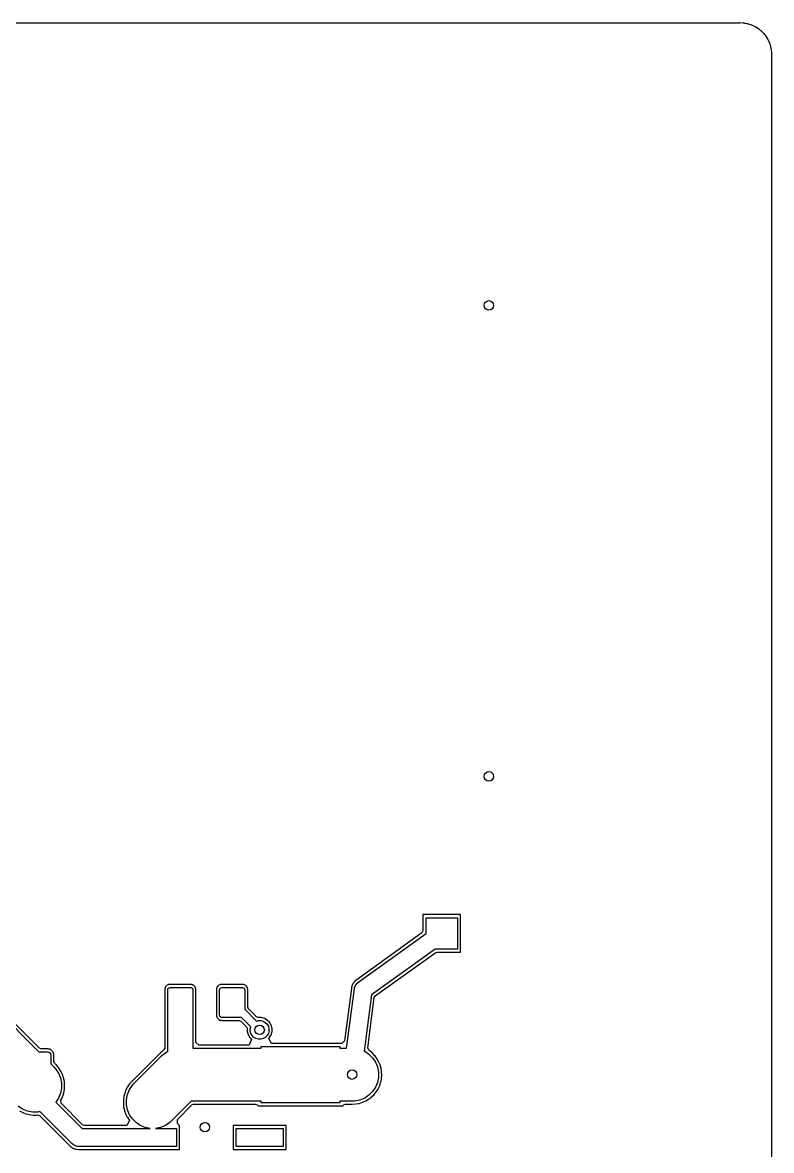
# Model space of a CAD drawing. Header units: inches. Extents: x 3.92 to 7.78, y -6.06 to -2.2.
# Drawn here: x 6.837 to 7.776, y -3.619 to -2.205 of the extents above; entities that cross this region are included whole.
import ezdxf

# ---------------------------------------------------------------- set-up
doc = ezdxf.new("R2010")
doc.units = ezdxf.units.IN
doc.header["$MEASUREMENT"] = 0
doc.layers.add('F.Cu', color=13, linetype='CONTINUOUS', true_color=0xc83434)

msp = doc.modelspace()

# ---------------------------------------------------------------- linework, layer by layer
at = {"layer": 'F.Cu', "linetype": 'CONTINUOUS'}
for p, q in [((3.957, -2.2047), (7.7359, -2.2047)), ((7.7359, -2.2047), (7.7361, -2.2045)), ((7.7361, -2.2045), (7.7403, -2.205)), ((7.7403, -2.205), (7.7415, -2.205)), ((7.7415, -2.205), (7.7417, -2.2051)), ((7.7417, -2.2051), (7.7417, -2.2051)), ((7.7417, -2.2051), (7.7443, -2.2056)), ((7.7443, -2.2056), (7.7444, -2.2056)), ((7.7444, -2.2056), (7.745, -2.2057)), ((7.745, -2.2057), (7.7451, -2.2056)), ((7.7451, -2.2056), (7.7495, -2.207)), ((7.7495, -2.207), (7.7498, -2.2071)), ((7.7498, -2.2071), (7.7501, -2.2072)), ((7.7501, -2.2072), (7.7502, -2.2072)), ((7.7502, -2.2072), (7.7537, -2.2088)), ((7.7537, -2.2088), (7.7539, -2.2089)), ((7.7539, -2.2089), (7.7559, -2.21)), ((7.7559, -2.21), (7.756, -2.2101)), ((7.756, -2.2101), (7.7567, -2.2105)), ((7.7567, -2.2105), (7.7599, -2.2125)), ((7.7599, -2.2125), (7.76, -2.2128)), ((7.76, -2.2128), (7.7612, -2.2136)), ((7.7612, -2.2136), (7.7621, -2.2144)), ((7.7621, -2.2144), (7.7622, -2.2144)), ((7.7622, -2.2144), (7.7631, -2.2154)), ((7.7631, -2.2154), (7.7644, -2.2167)), ((7.7644, -2.2167), (7.7653, -2.2175)), ((7.7653, -2.2175), (7.7659, -2.2182)), ((7.7659, -2.2182), (7.7661, -2.2184)), ((7.7661, -2.2184), (7.767, -2.2195)), ((7.767, -2.2195), (7.767, -2.2196)), ((7.767, -2.2196), (7.7676, -2.2203)), ((7.7676, -2.2203), (7.7676, -2.2203)), ((7.7676, -2.2203), (7.7684, -2.2215)), ((7.7684, -2.2215), (7.7685, -2.2217)), ((7.7685, -2.2217), (7.7698, -2.2235)), ((7.7698, -2.2235), (7.7698, -2.2236)), ((7.7698, -2.2236), (7.7707, -2.2251)), ((7.7707, -2.2251), (7.7708, -2.2253)), ((7.7708, -2.2253), (7.7713, -2.2263)), ((7.7713, -2.2263), (7.7714, -2.2264)), ((7.7714, -2.2264), (7.7717, -2.2272)), ((7.7717, -2.2272), (7.7718, -2.2272)), ((7.7718, -2.2272), (7.7731, -2.2304)), ((7.7731, -2.2304), (7.7732, -2.2306)), ((7.7732, -2.2306), (7.7734, -2.2312)), ((7.7734, -2.2312), (7.7735, -2.2313)), ((7.7735, -2.2313), (7.7738, -2.2324)), ((7.7738, -2.2324), (7.7744, -2.2346)), ((7.7744, -2.2346), (7.7745, -2.235)), ((7.7745, -2.235), (7.7746, -2.2352)), ((7.7746, -2.2352), (7.7748, -2.2362)), ((7.7748, -2.2362), (7.7748, -2.2362)), ((7.7748, -2.2362), (7.7753, -2.2391)), ((7.7753, -2.2391), (7.7753, -2.2394)), ((7.7753, -2.2394), (7.7754, -2.24)), ((7.7754, -2.24), (7.7756, -2.2417)), ((7.7756, -2.2417), (7.7756, -2.2426)), ((7.7756, -2.2426), (7.7756, -2.2447)), ((7.7756, -2.2447), (7.7756, -3.8286)), ((6.4648, -3.1027), (6.8572, -3.4951)), ((6.8578, -3.4904), (6.4667, -3.0993)), ((7.3857, -3.323), (7.3387, -3.323)), ((7.3387, -3.323), (7.3387, -3.3432)), ((7.3857, -3.3699), (7.3857, -3.323)), ((7.3425, -3.3468), (7.3425, -3.3268)), ((7.3425, -3.3268), (7.3819, -3.3268)), ((7.3819, -3.3268), (7.3819, -3.3661)), ((7.3374, -3.3458), (7.2547, -3.4054)), ((7.2572, -3.4082), (7.3425, -3.3468)), ((7.3387, -3.3432), (7.3374, -3.3458)), ((7.3541, -3.3661), (7.2743, -3.4236)), ((7.2789, -3.4249), (7.3546, -3.3705)), ((7.3819, -3.3661), (7.3541, -3.3661)), ((7.3546, -3.3705), (7.3563, -3.3699)), ((7.3563, -3.3699), (7.3857, -3.3699)), ((7.2525, -3.4075), (7.2513, -3.4089)), ((7.2528, -3.4071), (7.2525, -3.4075)), ((7.2532, -3.4067), (7.2528, -3.4071)), ((7.2533, -3.4065), (7.2532, -3.4067)), ((7.2544, -3.4056), (7.2533, -3.4065)), ((7.2547, -3.4054), (7.2544, -3.4056)), ((7.015, -3.4166), (7.0149, -3.4167)), ((7.0149, -3.4167), (7.0149, -3.4903)), ((7.0151, -3.4154), (7.015, -3.4157)), ((7.015, -3.4157), (7.015, -3.4166)), ((7.0154, -3.4146), (7.0151, -3.4154)), ((7.0159, -3.4137), (7.0154, -3.4146)), ((7.0163, -3.4131), (7.0159, -3.4137)), ((7.0167, -3.4126), (7.0163, -3.4131)), ((7.017, -3.4124), (7.0167, -3.4126)), ((7.0174, -3.412), (7.017, -3.4124)), ((7.018, -3.4116), (7.0174, -3.412)), ((7.019, -3.411), (7.018, -3.4116)), ((7.0187, -3.4172), (7.0189, -3.4161)), ((7.0187, -3.4331), (7.0187, -3.4172)), ((7.0189, -3.4161), (7.0195, -3.4152)), ((7.0197, -3.4107), (7.019, -3.411)), ((7.0195, -3.4152), (7.0204, -3.4146)), ((7.02, -3.4107), (7.0197, -3.4107)), ((7.0207, -3.4106), (7.02, -3.4107)), ((7.0204, -3.4146), (7.0215, -3.4144)), ((7.0213, -3.4106), (7.0207, -3.4106)), ((7.0476, -3.4106), (7.0213, -3.4106)), ((7.0215, -3.4144), (7.0474, -3.4144)), ((7.0474, -3.4144), (7.0485, -3.4146)), ((7.0482, -3.4106), (7.0476, -3.4106)), ((7.0489, -3.4107), (7.0482, -3.4106)), ((7.0485, -3.4146), (7.0494, -3.4152)), ((7.0492, -3.4107), (7.0489, -3.4107)), ((7.05, -3.411), (7.0492, -3.4107)), ((7.0494, -3.4152), (7.05, -3.4161)), ((7.0509, -3.4116), (7.0499, -3.411)), ((7.0499, -3.411), (7.05, -3.411)), ((7.05, -3.4161), (7.0502, -3.4172)), ((7.0502, -3.4172), (7.0502, -3.4331)), ((7.0515, -3.412), (7.0509, -3.4116)), ((7.0519, -3.4124), (7.0515, -3.412)), ((7.0522, -3.4126), (7.0519, -3.4124)), ((7.0526, -3.4131), (7.0522, -3.4126)), ((7.053, -3.4137), (7.0526, -3.4131)), ((7.0535, -3.4146), (7.053, -3.4137)), ((7.0538, -3.4154), (7.0535, -3.4146)), ((7.0539, -3.4157), (7.0538, -3.4154)), ((7.0539, -3.4163), (7.0539, -3.4157)), ((7.054, -3.4168), (7.0539, -3.4163)), ((7.054, -3.4831), (7.054, -3.4168)), ((7.08, -3.4157), (7.0799, -3.4166)), ((7.0799, -3.4166), (7.0799, -3.4167)), ((7.0799, -3.4167), (7.0799, -3.4491)), ((7.0803, -3.4146), (7.08, -3.4154)), ((7.08, -3.4154), (7.08, -3.4157)), ((7.0808, -3.4137), (7.0803, -3.4146)), ((7.0813, -3.4131), (7.0808, -3.4137)), ((7.0817, -3.4126), (7.0813, -3.4131)), ((7.0819, -3.4124), (7.0817, -3.4126)), ((7.0824, -3.412), (7.0819, -3.4124)), ((7.0829, -3.4116), (7.0824, -3.412)), ((7.0839, -3.411), (7.0829, -3.4116)), ((7.0837, -3.4172), (7.0839, -3.4161)), ((7.0837, -3.449), (7.0837, -3.4172)), ((7.0847, -3.4107), (7.0839, -3.411)), ((7.0839, -3.4161), (7.0845, -3.4152)), ((7.0845, -3.4152), (7.0854, -3.4146)), ((7.0849, -3.4107), (7.0847, -3.4107)), ((7.0856, -3.4106), (7.0849, -3.4107)), ((7.0854, -3.4146), (7.0865, -3.4144)), ((7.0863, -3.4106), (7.0856, -3.4106)), ((7.1126, -3.4106), (7.0863, -3.4106)), ((7.0865, -3.4144), (7.1124, -3.4144)), ((7.1124, -3.4144), (7.1134, -3.4146)), ((7.1132, -3.4106), (7.1126, -3.4106)), ((7.1139, -3.4107), (7.1132, -3.4106)), ((7.1134, -3.4146), (7.1143, -3.4152)), ((7.1141, -3.4107), (7.1139, -3.4107)), ((7.1149, -3.411), (7.1141, -3.4107)), ((7.1143, -3.4152), (7.1149, -3.4161)), ((7.1159, -3.4116), (7.1149, -3.411)), ((7.1149, -3.411), (7.1149, -3.411)), ((7.1149, -3.4161), (7.1152, -3.4172)), ((7.1152, -3.4172), (7.1152, -3.4417)), ((7.1165, -3.412), (7.1159, -3.4116)), ((7.1169, -3.4124), (7.1165, -3.412)), ((7.1171, -3.4126), (7.1169, -3.4124)), ((7.1176, -3.4131), (7.1171, -3.4126)), ((7.118, -3.4137), (7.1176, -3.4131)), ((7.1185, -3.4146), (7.118, -3.4137)), ((7.1188, -3.4154), (7.1185, -3.4146)), ((7.1188, -3.4157), (7.1188, -3.4154)), ((7.1189, -3.4163), (7.1188, -3.4157)), ((7.119, -3.4168), (7.1189, -3.4163)), ((7.119, -3.4389), (7.119, -3.4168)), ((7.2489, -3.4154), (7.2402, -3.4814)), ((7.2429, -3.4903), (7.2527, -3.4159)), ((7.2491, -3.4144), (7.2489, -3.4154)), ((7.2495, -3.4124), (7.2491, -3.4144)), ((7.2491, -3.4144), (7.2491, -3.4144)), ((7.2496, -3.4124), (7.2495, -3.4124)), ((7.2498, -3.4117), (7.2496, -3.4124)), ((7.2503, -3.4107), (7.2498, -3.4117)), ((7.2504, -3.4107), (7.2503, -3.4107)), ((7.2508, -3.4097), (7.2504, -3.4107)), ((7.2511, -3.4093), (7.2508, -3.4097)), ((7.2513, -3.4089), (7.2511, -3.4093)), ((7.2527, -3.4159), (7.2529, -3.4144)), ((7.2529, -3.4144), (7.253, -3.4143)), ((7.253, -3.4141), (7.2536, -3.4129)), ((7.253, -3.4143), (7.253, -3.4141)), ((7.2536, -3.4129), (7.2541, -3.4117)), ((7.2541, -3.4117), (7.2542, -3.4116)), ((7.2542, -3.4114), (7.2551, -3.4104)), ((7.2542, -3.4116), (7.2542, -3.4114)), ((7.2551, -3.4104), (7.2558, -3.4094)), ((7.2558, -3.4094), (7.256, -3.4093)), ((7.256, -3.4093), (7.2561, -3.4092)), ((7.2561, -3.4092), (7.2572, -3.4082)), ((7.0187, -3.4754), (7.0187, -3.4331)), ((7.0502, -3.4331), (7.0502, -3.4754)), ((7.2743, -3.4236), (7.265, -3.4941)), ((7.2694, -3.4899), (7.2776, -3.427)), ((7.2776, -3.427), (7.2789, -3.4249)), ((7.0799, -3.4491), (7.0799, -3.4499)), ((7.0799, -3.4499), (7.08, -3.4504)), ((7.08, -3.4504), (7.0801, -3.4509)), ((7.0839, -3.45), (7.0837, -3.449)), ((7.0845, -3.451), (7.0839, -3.45)), ((7.1152, -3.4417), (7.1299, -3.4565)), ((7.1199, -3.4411), (7.119, -3.4389)), ((7.1299, -3.4511), (7.1199, -3.4411)), ((7.0801, -3.4509), (7.0803, -3.4515)), ((7.0803, -3.4515), (7.0809, -3.4525)), ((7.0809, -3.4525), (7.0813, -3.4531)), ((7.0813, -3.4531), (7.0817, -3.4535)), ((7.0817, -3.4535), (7.0819, -3.4537)), ((7.0819, -3.4537), (7.0824, -3.4541)), ((7.0824, -3.4541), (7.0829, -3.4545)), ((7.0829, -3.4545), (7.0839, -3.4551)), ((7.0839, -3.4551), (7.0847, -3.4554)), ((7.0854, -3.4516), (7.0845, -3.451)), ((7.0847, -3.4554), (7.085, -3.4554)), ((7.085, -3.4554), (7.0858, -3.4555)), ((7.0865, -3.4518), (7.0854, -3.4516)), ((7.0858, -3.4555), (7.0863, -3.4556)), ((7.0863, -3.4556), (7.1082, -3.4556)), ((7.111, -3.4518), (7.0865, -3.4518)), ((7.1082, -3.4556), (7.1104, -3.4565)), ((7.1104, -3.4565), (7.1175, -3.4636)), ((7.1228, -3.4635), (7.111, -3.4518)), ((7.1175, -3.4636), (7.1184, -3.4658)), ((7.1221, -3.466), (7.1228, -3.4635)), ((7.132, -3.452), (7.1299, -3.4511)), ((7.1299, -3.4565), (7.1323, -3.4558)), ((7.1358, -3.452), (7.132, -3.452)), ((7.1323, -3.4558), (7.1354, -3.4558)), ((7.1354, -3.4558), (7.1384, -3.4566)), ((7.1399, -3.4531), (7.1358, -3.452)), ((7.1384, -3.4566), (7.141, -3.4581)), ((7.1434, -3.4551), (7.1399, -3.4531)), ((7.1399, -3.4531), (7.1399, -3.4531)), ((7.141, -3.4581), (7.1432, -3.4603)), ((7.1432, -3.4603), (7.1448, -3.463)), ((7.1463, -3.458), (7.1434, -3.4551)), ((7.1448, -3.463), (7.1456, -3.466)), ((7.1483, -3.4615), (7.1463, -3.458)), ((7.1483, -3.4616), (7.1483, -3.4615)), ((7.1494, -3.4656), (7.1483, -3.4616)), ((7.0187, -3.4943), (7.0187, -3.4754)), ((7.0502, -3.4754), (7.0502, -3.4903)), ((7.1184, -3.4658), (7.1184, -3.4696)), ((7.1184, -3.4696), (7.1194, -3.4734)), ((7.1194, -3.4734), (7.1214, -3.4769)), ((7.1214, -3.4769), (7.1237, -3.4796)), ((7.1221, -3.4691), (7.1221, -3.466)), ((7.1229, -3.472), (7.1221, -3.4691)), ((7.1245, -3.4747), (7.1229, -3.472)), ((7.1267, -3.4769), (7.1245, -3.4747)), ((7.1293, -3.4784), (7.1267, -3.4769)), ((7.1323, -3.4792), (7.1293, -3.4784)), ((7.1384, -3.4784), (7.1354, -3.4792)), ((7.141, -3.4769), (7.1384, -3.4784)), ((7.1432, -3.4747), (7.141, -3.4769)), ((7.1448, -3.472), (7.1432, -3.4747)), ((7.1456, -3.4691), (7.1448, -3.472)), ((7.1455, -3.4785), (7.1483, -3.4735)), ((7.1489, -3.4844), (7.1455, -3.4785)), ((7.1456, -3.466), (7.1456, -3.4691)), ((7.1483, -3.4735), (7.1494, -3.4695)), ((7.1494, -3.4695), (7.1494, -3.4656)), ((6.86, -3.4913), (6.8578, -3.4904)), ((6.8681, -3.4913), (6.86, -3.4913)), ((6.8689, -3.4913), (6.8681, -3.4913)), ((6.8698, -3.4915), (6.8689, -3.4913)), ((6.8699, -3.4916), (6.8698, -3.4915)), ((6.87, -3.4916), (6.8699, -3.4916)), ((6.8708, -3.4918), (6.87, -3.4916)), ((6.8719, -3.4924), (6.8708, -3.4918)), ((6.8726, -3.4929), (6.8719, -3.4924)), ((7.0139, -3.4926), (7.0117, -3.4945)), ((7.0149, -3.4903), (7.0139, -3.4926)), ((7.0502, -3.4903), (7.0859, -3.4903)), ((7.0575, -3.4865), (7.054, -3.4831)), ((7.1206, -3.4865), (7.0575, -3.4865)), ((7.0859, -3.4903), (7.1358, -3.4903)), ((7.1237, -3.4796), (7.1206, -3.4865)), ((7.1354, -3.4792), (7.1323, -3.4792)), ((7.1358, -3.4903), (7.1358, -3.4882)), ((7.1358, -3.4882), (7.2343, -3.4882)), ((7.2369, -3.4844), (7.1489, -3.4844)), ((7.2343, -3.4882), (7.2343, -3.4903)), ((7.2343, -3.4903), (7.2429, -3.4903)), ((7.2402, -3.4814), (7.2369, -3.4844)), ((7.2707, -3.4929), (7.2694, -3.4899)), ((6.8572, -3.4951), (6.8678, -3.4951)), ((6.8678, -3.4951), (6.8694, -3.4954)), ((6.8694, -3.4954), (6.8708, -3.4963)), ((6.8708, -3.4963), (6.8717, -3.4977)), ((6.8717, -3.4977), (6.872, -3.4994)), ((6.872, -3.4994), (6.872, -3.5099)), ((6.8727, -3.493), (6.8726, -3.4929)), ((6.8735, -3.4937), (6.8727, -3.493)), ((6.8743, -3.4945), (6.8735, -3.4937)), ((6.8748, -3.4954), (6.8743, -3.4945)), ((6.8753, -3.4963), (6.8748, -3.4954)), ((6.8748, -3.4954), (6.8748, -3.4954)), ((6.8756, -3.4972), (6.8753, -3.4963)), ((6.8756, -3.4973), (6.8756, -3.4972)), ((6.8756, -3.4972), (6.8756, -3.4972)), ((6.8758, -3.4984), (6.8756, -3.4973)), ((6.8759, -3.4989), (6.8758, -3.4984)), ((6.8759, -3.5071), (6.8759, -3.4989)), ((7.0083, -3.4974), (6.9735, -3.5321)), ((6.9765, -3.5345), (7.0109, -3.5001)), ((7.0088, -3.497), (7.0083, -3.4974)), ((7.009, -3.4968), (7.0088, -3.497)), ((7.0102, -3.4956), (7.009, -3.4968)), ((7.0115, -3.4946), (7.0102, -3.4956)), ((7.0109, -3.5001), (7.0133, -3.4979)), ((7.0117, -3.4945), (7.0115, -3.4946)), ((7.0133, -3.4979), (7.0187, -3.4943)), ((7.0133, -3.4979), (7.0133, -3.4979)), ((7.265, -3.4941), (7.2656, -3.4943)), ((7.2656, -3.4943), (7.271, -3.4979)), ((7.2721, -3.4939), (7.2707, -3.4929)), ((7.271, -3.4979), (7.2756, -3.5025)), ((7.2754, -3.4967), (7.2721, -3.4939)), ((7.2784, -3.4999), (7.2754, -3.4967)), ((7.2756, -3.5025), (7.2792, -3.5079)), ((7.2786, -3.5002), (7.2784, -3.4999)), ((7.281, -3.5035), (7.2786, -3.5002)), ((7.2831, -3.5073), (7.281, -3.5035)), ((6.872, -3.5099), (6.8759, -3.5138)), ((6.8768, -3.5093), (6.8759, -3.5071)), ((6.8759, -3.5138), (6.8781, -3.5162)), ((6.8785, -3.5111), (6.8768, -3.5093)), ((6.8781, -3.5162), (6.8817, -3.5216)), ((6.8786, -3.5111), (6.8785, -3.5111)), ((6.8826, -3.5159), (6.8786, -3.5111)), ((6.8848, -3.5193), (6.8826, -3.5159)), ((6.8869, -3.5236), (6.8848, -3.5193)), ((7.2792, -3.5079), (7.2817, -3.514)), ((7.2817, -3.514), (7.283, -3.5204)), ((7.283, -3.5204), (7.283, -3.5269)), ((7.2849, -3.5115), (7.2831, -3.5073)), ((7.2861, -3.5158), (7.2849, -3.5115)), ((7.2861, -3.5159), (7.2861, -3.5158)), ((7.2862, -3.5161), (7.2861, -3.5159)), ((7.2868, -3.5199), (7.2862, -3.5161)), ((7.287, -3.5242), (7.2868, -3.5199)), ((6.8817, -3.5216), (6.8842, -3.5277)), ((6.8842, -3.5277), (6.8855, -3.5341)), ((6.8855, -3.5341), (6.8855, -3.5406)), ((6.8881, -3.5274), (6.8869, -3.5236)), ((6.8881, -3.5276), (6.8881, -3.5274)), ((6.8891, -3.5321), (6.8881, -3.5276)), ((6.8894, -3.5359), (6.8891, -3.5321)), ((6.9708, -3.5351), (6.9683, -3.5387)), ((6.9735, -3.5321), (6.9708, -3.5351)), ((6.9743, -3.537), (6.9765, -3.5345)), ((7.2817, -3.5333), (7.2792, -3.5393)), ((7.283, -3.5269), (7.2817, -3.5333)), ((7.2844, -3.5372), (7.2856, -3.5334)), ((7.2856, -3.5334), (7.2857, -3.5333)), ((7.2857, -3.5333), (7.2866, -3.5291)), ((7.2866, -3.5291), (7.287, -3.5242)), ((6.8842, -3.547), (6.8817, -3.553)), ((6.8855, -3.5406), (6.8842, -3.547)), ((6.8857, -3.5537), (6.8875, -3.5492)), ((6.8875, -3.5492), (6.8887, -3.5448)), ((6.8887, -3.5448), (6.8893, -3.5409)), ((6.8893, -3.5409), (6.8894, -3.5363)), ((6.8894, -3.5363), (6.8894, -3.5359)), ((6.9647, -3.5467), (6.9636, -3.5511)), ((6.9662, -3.5428), (6.9647, -3.5467)), ((6.9683, -3.5387), (6.9662, -3.5428)), ((6.9669, -3.5548), (6.9681, -3.5484)), ((6.9681, -3.5484), (6.9706, -3.5424)), ((6.9706, -3.5424), (6.9743, -3.537)), ((7.271, -3.5494), (7.2656, -3.553)), ((7.2756, -3.5447), (7.271, -3.5494)), ((7.2743, -3.5515), (7.2774, -3.5484)), ((7.2792, -3.5393), (7.2756, -3.5447)), ((7.2774, -3.5484), (7.2802, -3.545)), ((7.2802, -3.545), (7.2803, -3.5449)), ((7.2803, -3.5448), (7.2823, -3.5417)), ((7.2803, -3.5449), (7.2803, -3.5448)), ((7.2823, -3.5417), (7.2824, -3.5415)), ((7.2824, -3.5415), (7.2844, -3.5372)), ((7.2824, -3.5415), (7.2824, -3.5415)), ((6.8367, -3.5667), (6.8312, -3.5631)), ((6.8817, -3.553), (6.8783, -3.5581)), ((6.8783, -3.5581), (6.9113, -3.5911)), ((6.8846, -3.5557), (6.8857, -3.5537)), ((6.8852, -3.5595), (6.8846, -3.5557)), ((6.912, -3.5864), (6.8852, -3.5595)), ((6.9636, -3.5511), (6.963, -3.5556)), ((6.963, -3.5556), (6.963, -3.5557)), ((6.963, -3.5557), (6.963, -3.56)), ((6.963, -3.56), (6.9634, -3.5641)), ((6.9669, -3.5613), (6.9669, -3.5548)), ((6.9681, -3.5677), (6.9669, -3.5613)), ((7.0482, -3.5569), (7.0235, -3.5816)), ((7.0307, -3.5798), (7.0489, -3.5616)), ((7.0859, -3.5569), (7.0482, -3.5569)), ((7.0489, -3.5616), (7.0511, -3.5607)), ((7.0511, -3.5607), (7.1286, -3.5607)), ((7.1358, -3.5569), (7.0859, -3.5569)), ((7.1286, -3.5607), (7.1308, -3.5616)), ((7.1308, -3.5616), (7.132, -3.5628)), ((7.132, -3.5628), (7.2381, -3.5628)), ((7.1358, -3.5591), (7.1358, -3.5569)), ((7.2343, -3.5591), (7.1358, -3.5591)), ((7.2499, -3.5569), (7.2343, -3.5569)), ((7.2343, -3.5569), (7.2343, -3.5591)), ((7.2381, -3.5628), (7.2393, -3.5616)), ((7.2393, -3.5616), (7.2415, -3.5607)), ((7.2415, -3.5607), (7.2499, -3.5607)), ((7.2531, -3.5567), (7.2499, -3.5569)), ((7.2499, -3.5607), (7.2543, -3.5604)), ((7.2595, -3.5555), (7.2531, -3.5567)), ((7.2543, -3.5604), (7.2588, -3.5596)), ((7.2588, -3.5596), (7.263, -3.5583)), ((7.2656, -3.553), (7.2595, -3.5555)), ((7.263, -3.5583), (7.267, -3.5565)), ((7.267, -3.5565), (7.2671, -3.5565)), ((7.2671, -3.5565), (7.2704, -3.5545)), ((7.2704, -3.5545), (7.2705, -3.5544)), ((7.2705, -3.5544), (7.2741, -3.5517)), ((7.2741, -3.5517), (7.2743, -3.5515)), ((6.833, -3.569), (6.8371, -3.5711)), ((6.8427, -3.5692), (6.8367, -3.5667)), ((6.8371, -3.5711), (6.8409, -3.5726)), ((6.8409, -3.5726), (6.8453, -3.5737)), ((6.8491, -3.5705), (6.8427, -3.5692)), ((6.8453, -3.5737), (6.8499, -3.5743)), ((6.8556, -3.5705), (6.8491, -3.5705)), ((6.8499, -3.5743), (6.8499, -3.5743)), ((6.8499, -3.5743), (6.8543, -3.5744)), ((6.8543, -3.5744), (6.8557, -3.5742)), ((6.8543, -3.5744), (6.8543, -3.5744)), ((6.8584, -3.5699), (6.8556, -3.5705)), ((6.8557, -3.5742), (6.8582, -3.5751)), ((6.8582, -3.5751), (6.8963, -3.6133)), ((6.8988, -3.6103), (6.8584, -3.5699)), ((6.9634, -3.5641), (6.9644, -3.5686)), ((6.9644, -3.5686), (6.9644, -3.5686)), ((6.9644, -3.5686), (6.9645, -3.5689)), ((6.9645, -3.5689), (6.9658, -3.5725)), ((6.9658, -3.5725), (6.9658, -3.5726)), ((6.9658, -3.5726), (6.968, -3.5769)), ((6.968, -3.5769), (6.9681, -3.577)), ((6.9706, -3.5738), (6.9681, -3.5677)), ((6.9681, -3.577), (6.9708, -3.5811)), ((6.9743, -3.5792), (6.9706, -3.5738)), ((6.9113, -3.5911), (6.9965, -3.5911)), ((6.9142, -3.5873), (6.912, -3.5864)), ((6.9675, -3.5873), (6.9142, -3.5873)), ((6.9708, -3.5811), (6.9675, -3.5873)), ((6.9789, -3.5838), (6.9743, -3.5792)), ((6.9843, -3.5874), (6.9789, -3.5838)), ((6.9903, -3.5899), (6.9843, -3.5874)), ((6.9965, -3.5911), (6.9903, -3.5899)), ((7.0097, -3.5899), (7.0035, -3.5911)), ((7.0035, -3.5911), (7.0295, -3.5911)), ((7.0157, -3.5874), (7.0097, -3.5899)), ((7.0211, -3.5838), (7.0157, -3.5874)), ((7.0235, -3.5816), (7.0211, -3.5838)), ((7.0295, -3.5911), (7.0295, -3.6136)), ((7.0307, -3.5847), (7.0307, -3.5798)), ((7.0333, -3.5873), (7.0307, -3.5847)), ((7.0333, -3.6174), (7.0333, -3.5873)), ((7.1672, -3.5873), (7.1006, -3.5873)), ((7.1006, -3.5873), (7.1006, -3.6174)), ((7.1043, -3.6136), (7.1043, -3.5911)), ((7.1043, -3.5911), (7.1634, -3.5911)), ((7.1634, -3.5911), (7.1634, -3.6136)), ((7.1672, -3.6174), (7.1672, -3.5873)), ((6.8963, -3.6133), (6.8967, -3.6136)), ((6.8967, -3.6136), (6.897, -3.6138)), ((6.897, -3.6138), (6.8973, -3.6141)), ((6.8973, -3.6141), (6.8977, -3.6143)), ((6.8977, -3.6143), (6.898, -3.6146)), ((6.898, -3.6146), (6.8985, -3.615)), ((6.8985, -3.615), (6.8989, -3.6152)), ((6.8999, -3.6113), (6.8988, -3.6103)), ((6.8989, -3.6152), (6.8992, -3.6154)), ((6.8992, -3.6154), (6.8997, -3.6157)), ((6.8997, -3.6157), (6.9006, -3.616)), ((6.9024, -3.6127), (6.8999, -3.6113)), ((6.9006, -3.616), (6.9013, -3.6164)), ((6.9013, -3.6164), (6.9021, -3.6166)), ((6.9021, -3.6166), (6.9029, -3.6169)), ((6.9052, -3.6135), (6.9024, -3.6127)), ((6.9029, -3.6169), (6.9031, -3.617)), ((6.9031, -3.617), (6.9034, -3.617)), ((6.9034, -3.617), (6.9041, -3.6172)), ((6.9041, -3.6172), (6.9065, -3.6174)), ((6.9067, -3.6136), (6.9052, -3.6135)), ((6.9065, -3.6174), (6.9072, -3.6174)), ((6.9705, -3.6136), (6.9067, -3.6136)), ((6.9072, -3.6174), (6.9077, -3.6174)), ((6.9077, -3.6174), (7.0333, -3.6174)), ((7.0295, -3.6136), (6.9705, -3.6136)), ((7.1006, -3.6174), (7.1672, -3.6174)), ((7.1634, -3.6136), (7.1043, -3.6136))]:
    msp.add_line(p, q, dxfattribs=at)
at = {"layer": 'F.Cu'}
for centre in [(7.4213, -2.5591), (7.4213, -2.5591), (7.4213, -3.1496), (7.4213, -3.1496), (7.1339, -3.4675), (7.1339, -3.4675), (7.2499, -3.5236), (7.2499, -3.5236), (7.0653, -3.5895), (7.0653, -3.5895)]:
    msp.add_circle(centre, 0.00591, dxfattribs=at)

doc.saveas('drawing.dxf')
